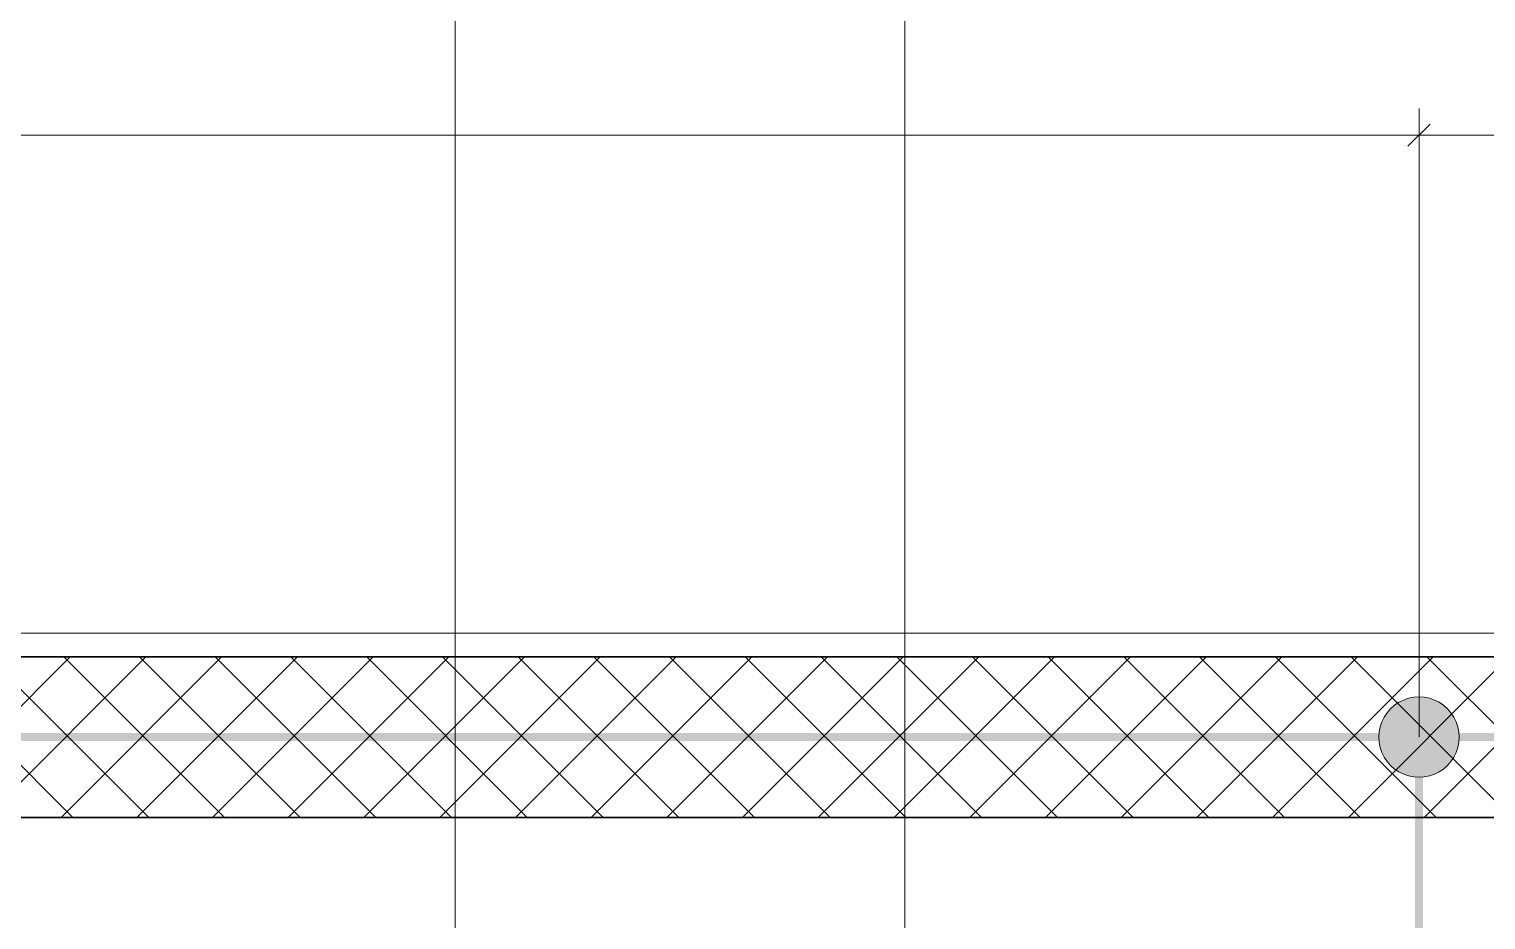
# Model space of a CAD drawing. Extents: x -1132 to 613, y -233 to 616.
# Drawn here: x -1028.1 to -973.7, y 506.2 to 539.4 of the extents above; entities that cross this region are included whole.
import ezdxf
from ezdxf.lldxf.tags import DXFTag

# ---------------------------------------------------------------- set-up
doc = ezdxf.new("R2010")
doc.units = 0
doc.layers.get('0').update_dxf_attribs({"lineweight": 13})
for name, color, linetype, lineweight, true_color in [('A-DETL-____-OTLN', 5, 'Continuous', 9, 0x0000ff), ('EL01_VVV_Mass Blitzschutz', 3, 'Continuous', 13, 0x00ff00), ('EL01_WAN_Leitung_Potentialausgleich', 1, 'fein_strichliert', 13, 0xff0000)]:
    doc.layers.add(name, color=color, linetype=linetype, lineweight=lineweight, true_color=true_color)
for name, color, linetype, lineweight in [('A-WALL-____-MCUT', 7, 'Continuous', 35), ('A-WALL-____-PATT', 7, 'Continuous', 35), ('S-GRID-____-OTLN', 7, 'Continuous', 5)]:
    doc.layers.add(name, color=color, linetype=linetype, lineweight=lineweight)
tags = doc.linetypes.add('_Rasterlinie_', pattern=[0.375, 0.2, -0.05, 0.075, -0.05]).pattern_tags.tags
tags[10:11] = [DXFTag(74, 4), DXFTag(75, 0), DXFTag(340, '0'), DXFTag(46, 1.0), DXFTag(50, 0.0), DXFTag(44, 0.0), DXFTag(45, 0.0)]
tags[8:9] = [DXFTag(74, 4), DXFTag(75, 0), DXFTag(340, '0'), DXFTag(46, 1.0), DXFTag(50, 0.0), DXFTag(44, 0.0), DXFTag(45, 0.0)]
tags[6:7] = [DXFTag(74, 4), DXFTag(75, 0), DXFTag(340, '0'), DXFTag(46, 1.0), DXFTag(50, 0.0), DXFTag(44, 0.0), DXFTag(45, 0.0)]
tags[4:5] = [DXFTag(74, 4), DXFTag(75, 0), DXFTag(340, '0'), DXFTag(46, 1.0), DXFTag(50, 0.0), DXFTag(44, 0.0), DXFTag(45, 0.0)]
tags = doc.linetypes.add('_Strichliert - Fein_', pattern=[0.15, 0.1, -0.05]).pattern_tags.tags
tags[6:7] = [DXFTag(74, 4), DXFTag(75, 0), DXFTag(340, '0'), DXFTag(46, 1.0), DXFTag(50, 0.0), DXFTag(44, 0.0), DXFTag(45, 0.0)]
tags[4:5] = [DXFTag(74, 4), DXFTag(75, 0), DXFTag(340, '0'), DXFTag(46, 1.0), DXFTag(50, 0.0), DXFTag(44, 0.0), DXFTag(45, 0.0)]
tags = doc.linetypes.add('fein_strichliert', pattern=[4, 1, -2, 1]).pattern_tags.tags
tags[8:9] = [DXFTag(74, 4), DXFTag(75, 0), DXFTag(340, '0'), DXFTag(46, 0.0), DXFTag(50, 0.0), DXFTag(44, 0.0), DXFTag(45, 0.0)]
tags[6:7] = [DXFTag(74, 4), DXFTag(75, 0), DXFTag(340, '0'), DXFTag(46, 0.0), DXFTag(50, 0.0), DXFTag(44, 0.0), DXFTag(45, 0.0)]
tags[4:5] = [DXFTag(74, 4), DXFTag(75, 0), DXFTag(340, '0'), DXFTag(46, 0.0), DXFTag(50, 0.0), DXFTag(44, 0.0), DXFTag(45, 0.0)]

# ---------------------------------------------------------------- blocks, each defined once
blk = doc.blocks.new('Referenz-A0UJ2EK7XE', base_point=(-1124.077, -162.872))
at = {"layer": 'A-DETL-____-OTLN', "color": 0, "linetype": '_Strichliert - Fein_', "ltscale": 0.13}
blk.add_line((64.013, 516.859), (-1115.804, 516.859), dxfattribs=at)
at = {"layer": 'A-WALL-____-MCUT', "color": 0, "linetype": 'Continuous', "ltscale": 0.35}
for p, q in [((51.194, 515.978), (-1115.804, 515.978)), ((-1115.804, 509.978), (-789.506, 509.978))]:
    blk.add_line(p, q, dxfattribs=at)
at = {"layer": 'A-WALL-____-PATT', "color": 0, "linetype": 'Continuous', "lineweight": 9, "ltscale": 0.13}
for p, q in [((-1032.582, 509.978), (-1026.582, 515.978)), ((-1026.48, 509.978), (-1032.48, 515.978)), ((-1029.754, 509.978), (-1023.754, 515.978)), ((-1023.652, 509.978), (-1029.652, 515.978)), ((-1026.926, 509.978), (-1020.926, 515.978)), ((-1020.823, 509.978), (-1026.823, 515.978)), ((-1024.097, 509.978), (-1018.097, 515.978)), ((-1017.995, 509.978), (-1023.995, 515.978)), ((-1021.269, 509.978), (-1015.269, 515.978)), ((-1015.166, 509.978), (-1021.166, 515.978)), ((-1018.44, 509.978), (-1012.44, 515.978)), ((-1012.338, 509.978), (-1018.338, 515.978)), ((-1015.612, 509.978), (-1009.612, 515.978)), ((-1009.509, 509.978), (-1015.509, 515.978)), ((-1012.783, 509.978), (-1006.783, 515.978)), ((-1006.681, 509.978), (-1012.681, 515.978)), ((-1009.955, 509.978), (-1003.955, 515.978)), ((-1003.853, 509.978), (-1009.853, 515.978)), ((-1007.127, 509.978), (-1001.127, 515.978)), ((-1001.024, 509.978), (-1007.024, 515.978)), ((-1004.298, 509.978), (-998.298, 515.978)), ((-998.196, 509.978), (-1004.196, 515.978)), ((-1001.47, 509.978), (-995.47, 515.978)), ((-995.367, 509.978), (-1001.367, 515.978)), ((-998.641, 509.978), (-992.641, 515.978)), ((-992.539, 509.978), (-998.539, 515.978)), ((-995.813, 509.978), (-989.813, 515.978)), ((-989.71, 509.978), (-995.71, 515.978)), ((-992.984, 509.978), (-986.984, 515.978)), ((-986.882, 509.978), (-992.882, 515.978)), ((-990.156, 509.978), (-984.156, 515.978)), ((-984.054, 509.978), (-990.054, 515.978)), ((-987.328, 509.978), (-981.328, 515.978)), ((-981.225, 509.978), (-987.225, 515.978)), ((-984.499, 509.978), (-978.499, 515.978)), ((-978.397, 509.978), (-984.397, 515.978)), ((-981.671, 509.978), (-975.671, 515.978)), ((-975.568, 509.978), (-981.568, 515.978)), ((-978.842, 509.978), (-972.842, 515.978)), ((-972.74, 509.978), (-978.74, 515.978)), ((-976.014, 509.978), (-970.014, 515.978)), ((-969.911, 509.978), (-975.911, 515.978))]:
    blk.add_line(p, q, dxfattribs=at)
at = {"layer": 'S-GRID-____-OTLN', "color": 0, "linetype": '_Rasterlinie_', "ltscale": 0.13}
for p, q in [((-995.406, 600.162), (-995.406, 199.37)), ((-1012.206, -159.103), (-1012.206, 585.978))]:
    blk.add_line(p, q, dxfattribs=at)
blk = doc.blocks.new('Maß-A0UJ2ENZXE', base_point=(-1115.804, 512.978))
at = {"color": 0, "lineweight": -2}
for p, q in [((-976.202, 536.447), (-976.202, 512.978)), ((-1115.804, 535.447), (-976.202, 535.447)), ((-975.788, 535.861), (-976.615, 535.033))]:
    blk.add_line(p, q, dxfattribs=at)
blk = doc.blocks.new('Anschlusspunkt-A0UJ2EPDXE', base_point=(-977.702, 511.478))
at = {"color": 0, "linetype": 'ByBlock', "lineweight": -2, "ltscale": 0.13}
for p, q in [((-976.952, 514.277), (-977.115, 514.168)), ((-976.776, 514.364), (-976.952, 514.277)), ((-976.59, 514.427), (-976.776, 514.364)), ((-976.398, 514.465), (-976.59, 514.427)), ((-976.202, 514.478), (-976.398, 514.465)), ((-976.006, 514.465), (-976.202, 514.478)), ((-975.814, 514.427), (-976.006, 514.465)), ((-975.628, 514.364), (-975.814, 514.427)), ((-975.452, 514.277), (-975.628, 514.364)), ((-975.289, 514.168), (-975.452, 514.277)), ((-977.501, 513.728), (-977.588, 513.552)), ((-977.392, 513.891), (-977.501, 513.728)), ((-977.262, 514.039), (-977.392, 513.891)), ((-977.115, 514.168), (-977.262, 514.039)), ((-975.141, 514.039), (-975.289, 514.168)), ((-975.012, 513.891), (-975.141, 514.039)), ((-974.903, 513.728), (-975.012, 513.891)), ((-974.816, 513.552), (-974.903, 513.728)), ((-977.689, 513.174), (-977.702, 512.978)), ((-977.651, 513.366), (-977.689, 513.174)), ((-977.588, 513.552), (-977.651, 513.366)), ((-974.753, 513.366), (-974.816, 513.552)), ((-974.715, 513.174), (-974.753, 513.366)), ((-974.702, 512.978), (-974.715, 513.174)), ((-977.702, 512.978), (-977.689, 512.782)), ((-977.689, 512.782), (-977.651, 512.59)), ((-977.651, 512.59), (-977.588, 512.404)), ((-974.816, 512.404), (-974.753, 512.59)), ((-974.753, 512.59), (-974.715, 512.782)), ((-974.715, 512.782), (-974.702, 512.978)), ((-977.588, 512.404), (-977.501, 512.228)), ((-977.501, 512.228), (-977.392, 512.065)), ((-977.392, 512.065), (-977.262, 511.918)), ((-975.141, 511.918), (-975.012, 512.065)), ((-975.012, 512.065), (-974.903, 512.228)), ((-974.903, 512.228), (-974.816, 512.404)), ((-977.262, 511.918), (-977.115, 511.788)), ((-977.115, 511.788), (-976.952, 511.679)), ((-976.952, 511.679), (-976.776, 511.592)), ((-976.776, 511.592), (-976.59, 511.529)), ((-976.59, 511.529), (-976.398, 511.491)), ((-976.398, 511.491), (-976.202, 511.478)), ((-976.202, 511.478), (-976.006, 511.491)), ((-976.006, 511.491), (-975.814, 511.529)), ((-975.814, 511.529), (-975.628, 511.592)), ((-975.628, 511.592), (-975.452, 511.679)), ((-975.452, 511.679), (-975.289, 511.788)), ((-975.289, 511.788), (-975.141, 511.918))]:
    blk.add_line(p, q, dxfattribs=at)
for points in [[(-975.15, 514.048), (-977.249, 514.048), (-975.444, 514.269)], [(-977.249, 514.048), (-975.444, 514.269), (-976.966, 514.269)], [(-975.444, 514.269), (-976.966, 514.269), (-975.466, 514.286)], [(-976.966, 514.269), (-975.466, 514.286), (-976.927, 514.286)], [(-975.466, 514.286), (-976.927, 514.286), (-975.807, 514.422)], [(-976.927, 514.286), (-975.807, 514.422), (-976.61, 514.422)], [(-975.807, 514.422), (-976.61, 514.422), (-975.834, 514.433)], [(-976.61, 514.422), (-975.834, 514.433), (-976.537, 514.433)], [(-975.834, 514.433), (-976.537, 514.433), (-976.227, 514.478)], [(-974.754, 513.371), (-977.648, 513.371), (-974.901, 513.721)], [(-977.648, 513.371), (-974.901, 513.721), (-977.505, 513.721)], [(-974.901, 513.721), (-977.505, 513.721), (-974.907, 513.735)], [(-977.505, 513.721), (-974.907, 513.735), (-977.494, 513.735)], [(-974.907, 513.735), (-977.494, 513.735), (-975.136, 514.03)], [(-977.494, 513.735), (-975.136, 514.03), (-977.271, 514.03)], [(-975.136, 514.03), (-977.271, 514.03), (-975.15, 514.048)], [(-977.271, 514.03), (-975.15, 514.048), (-977.249, 514.048)], [(-974.702, 512.978), (-977.702, 512.978), (-974.753, 513.363)], [(-977.702, 512.978), (-974.753, 513.363), (-977.652, 513.363)], [(-974.753, 513.363), (-977.652, 513.363), (-974.754, 513.371)], [(-977.652, 513.363), (-974.754, 513.371), (-977.648, 513.371)], [(-977.652, 512.594), (-974.702, 512.978), (-977.702, 512.978)], [(-974.753, 512.594), (-977.652, 512.594), (-974.702, 512.978)], [(-977.648, 512.586), (-974.753, 512.594), (-977.652, 512.594)], [(-974.754, 512.586), (-977.648, 512.586), (-974.753, 512.594)], [(-977.505, 512.235), (-974.754, 512.586), (-977.648, 512.586)], [(-974.901, 512.235), (-977.505, 512.235), (-974.754, 512.586)], [(-977.494, 512.221), (-974.901, 512.235), (-977.505, 512.235)], [(-974.907, 512.221), (-977.494, 512.221), (-974.901, 512.235)], [(-977.271, 511.926), (-974.907, 512.221), (-977.494, 512.221)], [(-975.136, 511.926), (-977.271, 511.926), (-974.907, 512.221)], [(-977.249, 511.909), (-975.136, 511.926), (-977.271, 511.926)], [(-975.15, 511.909), (-977.249, 511.909), (-975.136, 511.926)], [(-976.966, 511.688), (-975.15, 511.909), (-977.249, 511.909)], [(-975.444, 511.688), (-976.966, 511.688), (-975.15, 511.909)], [(-976.927, 511.671), (-975.444, 511.688), (-976.966, 511.688)], [(-975.466, 511.671), (-976.927, 511.671), (-975.444, 511.688)], [(-976.61, 511.535), (-975.466, 511.671), (-976.927, 511.671)], [(-975.807, 511.535), (-976.61, 511.535), (-975.466, 511.671)], [(-976.537, 511.524), (-975.807, 511.535), (-976.61, 511.535)], [(-975.834, 511.524), (-976.537, 511.524), (-975.807, 511.535)], [(-976.227, 511.478), (-975.834, 511.524), (-976.537, 511.524)]]:
    blk.add_solid(points, dxfattribs=at)
blk = doc.blocks.new('Maß-A0UJ2EPFXE', base_point=(-976.615, 512.978))
at = {"color": 0, "lineweight": -2}
for p, q in [((-976.202, 536.447), (-976.202, 512.978)), ((-975.788, 535.861), (-976.615, 535.033)), ((-976.202, 535.447), (-903.411, 535.447))]:
    blk.add_line(p, q, dxfattribs=at)
blk = doc.blocks.new('Polylinie-A0UJ2EQ9XE', base_point=(-1861.481, -463.722))
at = {"color": 0, "linetype": 'ByBlock', "lineweight": -2, "ltscale": 0.13}
for points in [[(-1115.804, 512.828), (48.046, 512.828), (-1115.804, 513.128)], [(48.046, 512.828), (-1115.804, 513.128), (48.346, 513.128)]]:
    blk.add_solid(points, dxfattribs=at)

msp = doc.modelspace()

# ---------------------------------------------------------------- linework, layer by layer
at = {"layer": 'EL01_WAN_Leitung_Potentialausgleich', "linetype": 'ByBlock', "ltscale": 0.13}
for points in [[(-976.352, -159.103), (-976.052, -159.103), (-976.352, 512.978)], [(-976.052, -159.103), (-976.352, 512.978), (-976.052, 512.978)]]:
    msp.add_solid(points, dxfattribs=at)

# ---------------------------------------------------------------- block references
at = {"color": 9, "lineweight": 25, "ltscale": 0.25, "true_color": 0xc0c0c0}
msp.add_blockref('Referenz-A0UJ2EK7XE', (-1124.077, -162.872), dxfattribs=at)
at = {"layer": 'EL01_VVV_Mass Blitzschutz', "linetype": 'Continuous', "ltscale": 0.13}
for name, p in [('Maß-A0UJ2ENZXE', (-1115.804, 512.978)), ('Maß-A0UJ2EPFXE', (-976.615, 512.978))]:
    msp.add_blockref(name, p, dxfattribs=at)
at = {"layer": 'EL01_WAN_Leitung_Potentialausgleich', "linetype": 'ByBlock', "ltscale": 0.13}
for name, p in [('Anschlusspunkt-A0UJ2EPDXE', (-977.702, 511.478)), ('Polylinie-A0UJ2EQ9XE', (-1861.481, -463.722))]:
    msp.add_blockref(name, p, dxfattribs=at)

doc.saveas('drawing.dxf')
